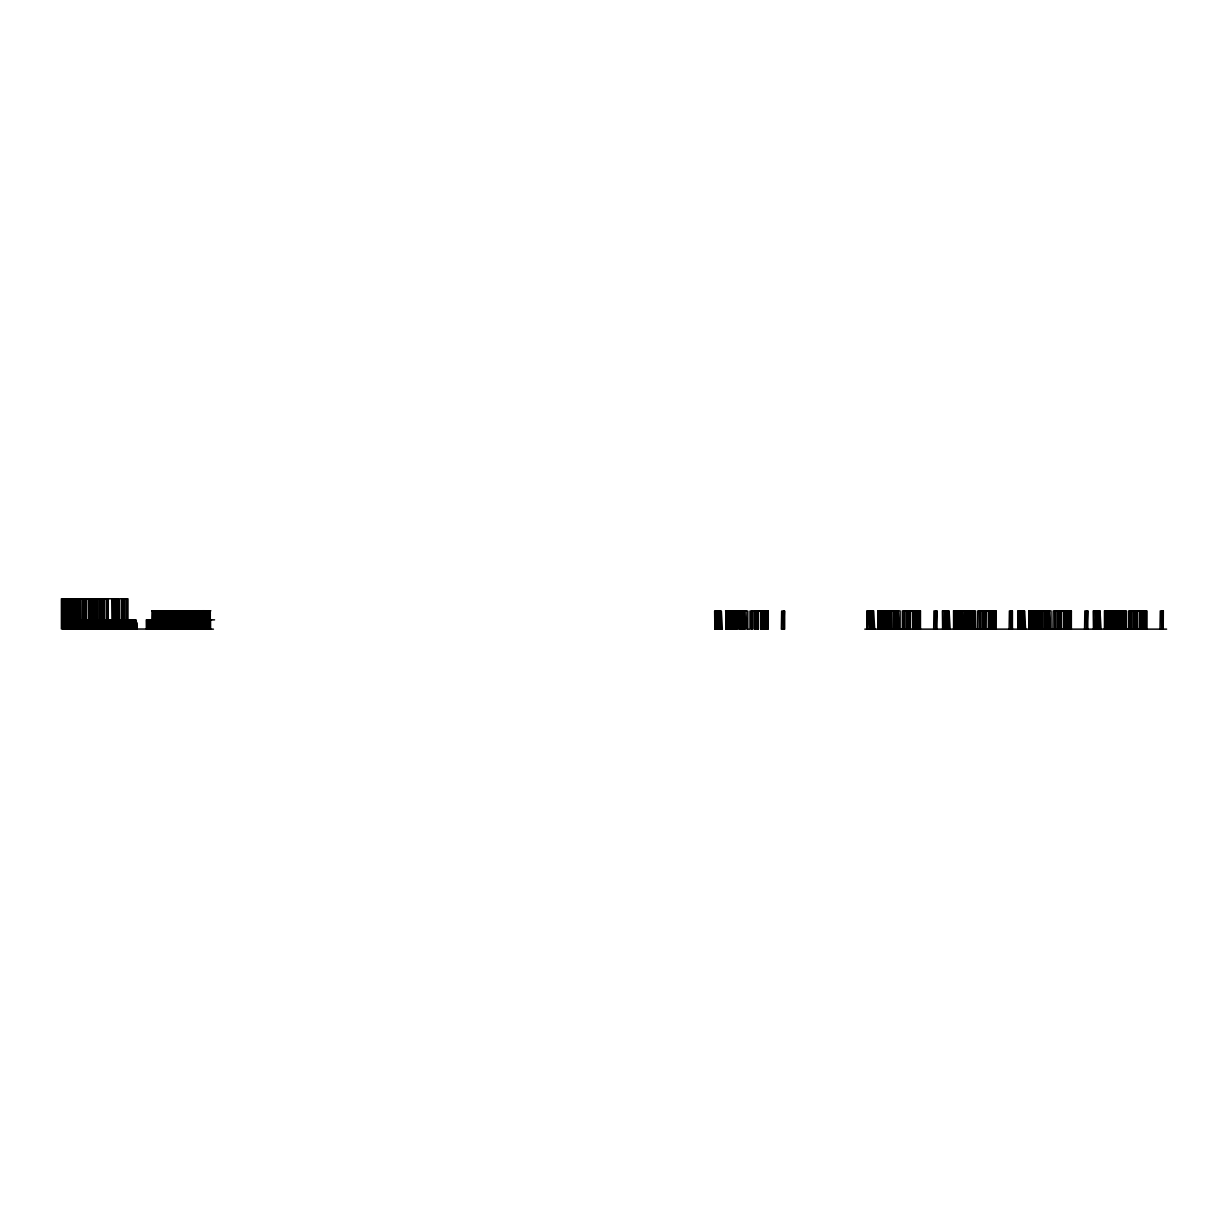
<?xml version="1.0" encoding="UTF-8"?>
<svg xmlns="http://www.w3.org/2000/svg" width="1228" height="1228" viewBox="0 0 1228 1228"><rect width="100%" height="100%" fill="white"/><g stroke="black" fill="none" stroke-linecap="round" stroke-linejoin="round"><path stroke-width="1.5" d="M160.53 628.982L160.116 619.802L166.394 619.848L166.256 628.966L166.056 610.853L163.109 610.884L163.109 628.997L160.761 628.997L160.761 610.884L151.581 610.93L155.004 610.899L155.004 629.028C152.241 630.424 156.723 622.274 155.158 619.925L159.195 619.91L159.548 628.951L159.671 619.91L173.962 619.879L174.038 628.966M86.067 628.997L86.129 619.94M173.163 629.058L173.255 610.838L166.993 610.838L166.993 629.012L165.35 629.043L165.35 610.93L163.232 610.93L163.232 629.043L161.252 629.028L161.451 619.894L194.577 619.802M729.8 611.099L730.583 611.099L730.583 629.196L732.916 629.181L733.53 611.007L729.816 610.991M883.93 629.028L882.993 629.012L885.235 628.997L885.848 610.823L878.803 610.945L879.11 629.058L880.184 610.823L880.092 628.951L879.616 610.838M960.004 610.838L958.377 610.93L958.331 629.028L960.68 628.997L961.294 610.823L958.761 610.838M1035.173 610.915L1033.822 610.93L1033.776 629.028L1036.125 628.997L1036.739 610.823L1034.206 610.838M1104.463 628.951L1104.463 610.838L1105.277 610.838L1109.329 610.915L1109.222 629.028L1111.57 628.997L1112.184 610.823L1109.651 610.838M158.612 628.966L158.949 619.91L162.142 619.94L156.831 619.91L156.938 628.951L157.123 610.899L158.274 610.869L158.98 628.997L158.98 610.899M200.686 628.859L201.407 610.761L203.326 610.746L188.467 610.869L191.844 610.838L190.954 628.951M151.382 628.966L151.858 619.91L167.898 620.033M169.464 628.951L170.001 619.894M96.782 598.773L96.858 628.997L99.284 628.951L98.946 619.879L87.771 619.91L87.234 628.966L87.341 619.864L95.185 619.864M214.547 619.848L199.35 619.956L198.844 628.92L199.826 610.899L201.499 610.915L190.033 610.869L189.803 628.982M171.352 628.951L172.073 619.894L162.725 619.833M92.131 628.966L92.883 619.91L95.784 619.894L114.327 619.879L114.327 628.936M158.78 628.951L159.609 619.894L160.684 619.848M193.379 610.807L193.333 629.012L191.522 629.028L192.351 619.879L205.475 619.879M67.479 628.905L68.983 619.848L89.659 619.894M73.373 628.936L75.184 619.864L108.494 619.91M103.045 619.802L113.037 619.864L110.75 628.951L110.827 619.894L133.913 619.925L133.913 628.982L132.962 619.91L99.76 619.802L99.698 628.997L101.417 619.91L105.194 619.91L105.194 628.966M129.554 628.92L131.949 619.864L130.229 619.894L130.291 629.058M193.732 610.823L195.313 610.746L195.359 628.997L197.033 628.982L197.033 610.869L197.585 628.997L198.414 628.997L198.199 610.746L204.186 610.807M72.529 628.92L74.662 619.833L88.385 619.956M188.237 610.899L193.625 610.869L192.504 610.853M762.266 611.037L760.915 611.053L768.16 611.037L768.16 629.15M915.812 610.899L920.463 610.869L920.463 628.966M990.935 610.869L988.663 610.869L995.908 610.869L995.908 628.966M148.296 628.966L148.296 619.91L156.754 619.848M172.427 620.002L180.884 619.879L178.014 619.818M162.464 619.802L208.607 619.848L203.51 619.848L203.541 628.92L202.712 610.746L210.817 610.761M157.384 619.894L156.294 619.925L175.573 619.879L165.488 619.833L169.31 619.91M179.395 629.058L179.395 620.002L207.517 620.063M205.951 619.848L206.841 619.848L205.782 619.956M784.661 629.196L784.661 611.099L783.525 611.099L784.431 611.099L783.771 629.212L781.376 629.212L781.653 611.099L782.973 611.068L782.973 629.181M936.964 629.028L936.964 610.915L935.828 610.915L936.734 610.93L936.074 629.028L937.087 629.012L933.679 629.028L933.955 610.93L935.275 610.899L935.275 629.012M1012.425 629.028L1012.425 610.915L1011.273 610.915L1012.179 610.93L1011.534 629.028L1009.124 629.028L1009.401 610.93L1010.736 610.899L1010.736 629.012M189.434 610.823L186.641 610.823L186.963 628.966L187.024 619.894L174.744 619.772M206.043 619.864L190.77 619.879M186.533 628.997L188.544 629.028L188.698 610.838L190.77 610.884L186.38 610.869L186.364 628.997L179.979 628.951M113.268 628.982L113.298 619.894L119.316 619.864L121.05 619.879L120.989 628.966M193.64 619.848L168.696 620.048M194.638 620.017L201.407 619.971L200.655 629.12M161.712 628.966L162.296 619.956M195.344 619.879L199.35 619.956M207.593 619.848L206.672 619.986M153.101 610.899L153.101 629.012L155.434 629.012M732.164 629.12L732.21 610.991L730.675 610.991L729.171 611.068L729.539 629.196L728.281 629.181L729.478 629.212L729.539 611.099L726.101 611.114L727.037 611.114L726.792 629.227M878.127 628.951L878.127 610.838L879.862 610.915L879.939 629.012L880.998 628.997L881.305 610.884M955.154 610.915C949.382 610.684 961.555 611.068 956.873 610.915L957.287 629.028L956.029 629.012L957.241 629.028L957.38 610.838L958.27 610.838L970.488 610.915L970.335 629.012L970.227 610.899L975.569 610.884L975.569 628.997L977.488 628.997L977.78 610.884L990.305 610.884L990.305 628.982M1146.798 628.966L1146.798 610.869L1128.67 610.884L1128.67 628.982L1126.46 628.997L1126.46 610.884L1109.16 610.838L1108.285 610.838L1108.193 629.028L1105.783 629.012L1105.783 610.915L1110.619 610.915M175.635 619.772L179.994 619.864L172.12 619.925L172.166 629.043L173.394 619.879L181.207 619.894M189.665 619.802L181.299 619.94L187.454 619.894M195.237 628.936L194.101 628.966M186.641 610.823L180.808 610.899L180.93 629.028L182.957 628.951L182.911 610.853L189.342 610.869M176.08 619.894L169.817 620.048M173.839 619.91L172.073 619.894L177.093 620.002L175.358 619.879M84.425 619.94L84.932 628.997L85.008 598.773M195.651 619.864L202.866 619.848M170.999 629.089L170.907 610.884L172.396 629.012L173.593 628.92M161.682 619.818L160.131 619.894M173.194 619.894L169.802 620.017L169.802 629.074M175.742 628.936L180.132 628.982M953.573 628.951L953.573 610.838L956.75 610.884M1029.018 628.951L1029.018 610.838L1045.934 610.915L1045.78 629.012L1045.673 610.899L1051.014 610.884L1051.014 628.997L1052.949 628.997L1053.225 610.884L1063.77 610.899M126.745 619.986L136.247 620.002L136.646 629.058M184.323 619.956L186.963 619.956L178.95 619.787L178.751 628.997M180.976 610.823L176.402 610.838L176.034 628.951L178.382 629.028L178.382 610.838L180.362 610.93L180.362 629.043L184.538 628.982L184.507 619.956L193.963 619.848M178.413 619.833L183.724 619.925M184.507 619.956L187.608 619.956M184.231 610.823L183.862 628.982M178.459 619.879L176.31 619.864M208.315 619.925L203.787 619.864M179.795 610.823L179.764 628.997L179.718 610.899L178.106 610.884L177.983 629.028L178.996 628.936L178.843 619.91M186.994 610.884L188.022 610.884L186.38 610.869L187.961 610.838L188.698 628.951M194.884 628.92L194.73 610.823L198.276 610.807M204.063 610.899L202.052 610.915M87.602 619.971L73.711 619.91L71.623 628.951L71.424 598.773M159.563 619.848L160.868 619.91L160.868 628.982L160.638 619.894L157.476 619.925L160.991 619.925M173.24 619.833L174.222 619.802M173.547 628.936L173.547 610.823L175.143 610.823L174.929 629.058L171.536 629.012L183.509 628.966L180.992 628.997L182.373 628.951L182.281 610.93L181.161 610.884M83.811 628.982L83.811 619.925L91.24 619.787L98.179 619.925L98.179 628.982M1023.016 629.028L1018.242 629.012L1018.242 610.915L1024.566 610.93L1025.564 629.028M1098.477 629.028L1093.688 629.012L1093.688 610.915L1097.801 610.915L1097.801 629.028L1100.549 629.028L1099.121 629.012L1098.983 610.915L1097.233 610.915L1097.233 629.012L1096.404 629.043L1096.926 610.93L1100.027 610.93L1101.009 629.028M164.721 619.894L157.215 619.879L157.89 628.936L157.952 619.91L160.638 619.894M180.378 619.925L181.99 619.91M183.233 619.91L194.853 619.802M920.432 610.869L913.586 610.869L913.448 628.982M953.803 610.823L953.956 628.936M1029.248 610.823L1033.224 610.838L1031.658 610.915L1031.858 629.028L1032.687 629.028L1032.825 610.838M1071.353 628.966L1071.353 610.869L1064.108 610.869L1068.498 610.884L1068.498 628.997M1104.693 610.823L1109.621 610.899M1146.43 628.982L1146.476 610.853L1139.553 610.869L1143.943 610.884L1143.943 628.997M157.199 629.028L156.186 629.028L159.44 628.997L159.901 610.899L161.252 610.915L161.252 629.028M193.256 628.982L193.088 610.792L194.331 610.776L195.022 628.859L193.088 628.889L192.888 619.864L186.702 619.864M205.398 628.982L204.109 628.997L204.293 610.761M730.706 629.196L731.734 629.196L731.658 611.068M879.939 610.915L882.395 610.899L881.428 610.915L881.382 629.043L881.934 610.838L884.267 610.915M958.469 629.028L959.482 629.028M1033.915 629.028L1034.943 629.028M1032.057 628.997L1033.162 629.012L1031.474 629.012L1032.748 629.028L1031.566 629.028L1031.474 610.899M1107.426 610.853L1107.426 628.951L1108.623 629.012L1106.06 629.028L1105.952 610.838L1105.139 610.945L1107.027 610.915L1107.671 629.028L1107.825 610.899L1109.222 610.93M167.99 610.915L168.359 628.997L165.105 628.997L164.721 610.853L164.752 629.012M190.094 628.997L190.033 610.869L194.131 610.853L193.625 628.966M202.543 619.894L198.261 619.879L203.94 619.986M192.888 619.864L197.693 619.971M194.438 619.879L199.489 620.017L199.473 628.982M741.497 611.053L742.955 611.083L743.385 629.181L743.569 611.053L747.806 611.053L747.806 629.166L750.016 629.166L750.016 611.053L760.562 611.068L760.562 629.181M768.129 611.037L762.864 611.037L763.171 629.15M894.828 610.915L895.703 628.997L895.703 610.899L893.524 610.884L893.524 628.997L891.942 628.997L891.758 610.884L889.947 610.884L889.947 628.997L887.598 628.997L887.598 610.884L882.134 610.823L884.344 610.823M920.002 610.853L920.094 628.982M970.274 610.915L969.26 610.884L970.642 610.884L971.148 628.997L971.148 610.899L968.969 610.884L968.969 628.997L967.388 628.997L967.388 610.884L966.282 610.884L965.392 610.884L965.392 628.997L963.044 628.997L962.568 610.884L961.724 610.899L961.724 628.997L960.68 628.997M995.877 610.869L990.628 610.853L990.935 628.982M1045.719 610.915L1045.964 610.915M1070.985 628.982L1071.292 610.869M1120.182 629.012L1120.473 610.884L1121.379 610.915L1121.379 629.012M190.048 610.869L191.307 610.884L191.522 629.028M764.323 629.15L764.323 611.053L765.842 611.053M171.843 620.033L174.606 619.818M918.176 628.982L918.191 610.869L915.182 610.853L915.474 628.982M1142.976 628.982L1143.084 610.869L1145.739 610.884L1145.739 628.997M175.957 628.966L180.716 628.936L178.06 628.951M123.23 619.894L116.138 619.864L116.2 628.92L118.364 628.951L118.395 622.918M187.562 619.802L185.904 619.787M183.141 610.93L182.281 610.93L183.755 610.899L183.663 629.043L185.459 628.982L185.535 619.894L186.41 619.971M95.661 619.91L101.279 619.956L101.279 629.012M193.103 619.802L190.309 619.802M164.107 610.869L164.721 628.966M182.957 628.951L181.299 628.982L181.253 610.838L182.926 610.838L180.808 610.838M727.022 611.007L730.015 611.007M907.369 628.997L907.707 610.884L902.334 610.884L902.334 628.982L900.124 628.997L900.124 610.884L897.745 610.884L897.745 628.997L895.872 628.982L895.872 610.884L898.236 610.899L899.234 629.012M957.84 610.899L954.248 610.945L955.63 610.823M187.93 619.833L189.373 619.925M1034.176 610.899L1029.693 610.945L1031.075 610.823L1030.614 629.028L1030.507 610.838M207.363 619.864L208.284 619.848M1105.691 610.945L1104.755 610.93L1106.52 610.823L1106.428 628.951L1106.274 610.899M208.161 620.063L211.492 620.048L207.747 619.94L207.793 629.012M715.755 629.181L714.865 629.181L714.635 611.083L716.768 611.083L716.768 629.196L718.288 629.196L718.273 611.099L720.345 611.083L720.345 629.196M868.058 629.012L867.168 629.012L866.937 610.899L869.086 610.915M943.503 629.012L942.613 629.012L942.383 610.899L944.532 610.915L944.532 629.028L946.036 629.028L946.02 610.93L948.093 610.915L948.093 629.028M1018.948 629.012L1018.058 629.012L1017.828 610.899L1019.977 610.915M1094.394 629.012L1093.503 629.012L1093.273 610.899L1095.422 610.915M152.425 610.93L152.272 629.058L152.61 610.915L156.156 610.915L156.048 629.028M179.718 610.899L174.852 610.807L174.806 629.028L171.567 628.997L172.442 629.012L171.521 619.894L170.631 619.91C170.876 618.62 170.093 626.986 171.045 628.951L169.034 628.982L169.587 610.884L160.3 610.915L159.256 610.93L159.256 629.043M195.252 610.761L192.689 610.776M716.906 611.083L715.049 611.083L715.049 629.196L717.014 629.166L717.014 611.068L721.373 611.099L722.356 629.212M744.122 611.083L741.865 611.083L741.819 629.166L743.14 629.166L743.14 611.053L744.107 611.053L744.122 629.181M896.425 629.012L896.425 610.899L893.815 610.884L886.294 610.93L886.278 628.997L885.235 628.997M954.709 629.043L954.893 610.915L957.38 610.838M944.654 610.899L942.797 610.915L942.797 629.012L944.777 628.997L944.777 610.899L949.121 610.93L950.104 629.028M1044.721 629.012L1045.028 610.884L1045.028 628.997L1046.348 628.997L1046.348 610.884L1047.315 610.884L1047.315 629.012M188.114 619.879L185.274 619.894M903.808 628.997L903.885 610.899M979.253 628.997L979.253 610.899M153.101 629.012L154.958 629.028L154.636 610.899L157.43 610.915M189.48 610.93L189.665 629.028L190.57 628.982L191.046 610.915L191.015 628.982M190.401 610.899L191.322 610.884M195.359 610.899L191.982 610.853L191.921 629.058L192.259 610.823M742.74 629.196L742.74 611.083L731.428 611.007M914.86 610.869L913.218 610.869L915.489 610.869L914.86 628.982M1065.965 629.012L1065.965 610.899L1071.031 610.853M1141.411 629.012L1141.211 610.869L1139.784 610.869L1139.784 628.982M1141.825 628.982L1141.518 610.853L1145.739 610.884M84.778 619.802L85.929 619.802L86.037 628.905M85.254 619.925L84.21 619.91M115.754 619.91L103.352 619.894M101.648 619.91L104.088 619.894M107.696 619.894L108.755 619.894L108.739 628.951L110.198 628.951L107.189 628.951L107.25 619.91L133.913 619.925M179.963 619.94L177.492 619.787L179.564 619.91M187.316 619.894L188.513 619.879M193.287 620.002L192.642 619.864M188.037 628.966L189.005 628.951L188.851 610.884M174.944 628.936L173.869 628.936L173.793 610.899L176.939 610.899L177.093 629.058L176.617 610.807M186.702 629.028L186.702 610.93L185.735 610.93L185.182 629.028L183.141 629.028L183.218 610.884L188.698 610.838L187.915 610.869L188.483 628.997M1087.778 628.997L1087.87 610.915L1086.719 610.915L1087.624 610.93L1086.98 629.028L1084.57 629.028L1084.846 610.93L1086.181 610.899L1086.181 629.012M1163.223 628.997L1163.315 610.915L1162.179 610.915L1163.085 610.93L1162.425 629.028L1160.015 629.028L1160.291 610.93L1161.627 610.899L1161.627 629.012M169.587 610.884L168.604 610.884L168.696 629.104M765.29 629.166L765.29 611.068L761.283 611.037M878.511 628.936L877.851 610.823L884.559 610.838M896.425 610.884L895.442 610.884L895.442 628.997L894.137 628.997L894.137 610.884L895.058 610.915L894.828 629.012M971.87 629.012L971.87 610.899L970.887 610.884L970.887 628.997L969.583 628.997L969.583 610.884L970.504 610.915M1029.402 628.936L1028.742 610.823L1033.822 610.93L1033.009 610.915M1057.983 610.899L1070.294 610.884L1070.294 628.997M1064.338 628.982L1064.338 610.869L1066.395 610.869L1066.38 628.982M1104.816 610.823L1104.724 628.951M1108.47 610.823L1110.895 610.838M1122.76 629.012L1122.76 610.899L1121.793 610.884L1121.793 628.997L1120.473 628.997L1120.473 610.884L1121.41 610.915M98.194 619.894L97.15 619.91L97.15 628.951L97.043 619.787M89.874 619.94L88.861 619.94L88.861 628.997M130.045 628.966L130.045 619.91L131.933 619.894L131.964 628.92L130.813 619.864L116.491 619.94M199.995 619.91L198.261 619.879L202.82 619.848L203.034 628.951M123.399 628.997L123.353 619.879L117.596 619.94L122.416 619.864M150.215 628.966L150.215 619.925L152.149 619.91M163.815 628.966L164.337 619.894L164.199 628.951M174.852 610.807L173.071 610.807L172.734 628.92L172.104 620.002M166.931 610.838L166.056 628.951L166.686 610.884L167.975 610.915L167.975 629.028M180.255 610.899L183.218 610.884M730.967 611.068L725.533 611.007L727.39 611.083M754.775 611.068L756.54 611.068M760.685 611.053L757.737 611.053L757.737 629.166M730.629 611.099L727.129 611.083L727.129 629.196L727.882 611.007M907.093 610.899L912.865 610.899L912.987 628.982L912.865 610.899L911.514 610.884L907.645 610.899L907.645 628.997M982.538 610.899L988.325 610.899L988.325 628.997M956.121 629.028L956.029 610.899L958.715 610.899M993.053 628.997L993.053 610.884L991.257 610.899L991.134 628.982M1133.429 610.899L1139.216 610.899M68.031 628.843L67.74 619.802L74.862 619.772M90.458 619.91L91.379 619.894M163.815 619.91L168.405 620.048M186.61 619.802L181.345 619.848M192.136 619.864L189.235 619.864L190.018 619.864M79.467 629.043L79.329 619.864L82.153 619.848L82.23 629.028L82.322 619.894M126.116 629.058L126.116 619.91L105.884 619.894L105.884 628.951L104.963 628.951L104.887 619.879M127.574 619.91L128.633 619.91L125.855 619.986M196.296 620.033L197.478 620.033M167.008 619.879L163.094 619.925M176.847 619.986L177.692 628.997M183.233 628.966L184.722 628.966L184.446 619.818M189.557 628.982L190.355 628.982L190.493 610.823M175.205 628.997L175.497 610.884L178.735 610.838L178.551 629.058M181.99 628.966L182.619 610.823M184.246 628.997L186.103 628.997L186.149 610.884M207.271 628.997L205.429 628.997M729.156 629.181L727.621 629.181L727.621 611.083M880.722 610.884L881.428 629.012L880.537 629.012L881.796 629.028L879.939 629.012M956.904 629.012L955.384 629.012L955.384 610.915M1032.717 610.899L1032.287 629.043L1030.829 629.012L1030.829 610.915M173.286 610.884L170.523 610.899L170.354 628.966M191.998 610.884L192.566 628.997M916.917 610.884L919.557 610.853L919.404 628.997M872.126 629.028L867.352 629.012L867.352 610.915L871.987 610.915L871.957 629.028M917.255 628.997L917.592 610.884L913.417 610.899M873.154 629.028L872.908 610.915L872.908 629.012L874.198 629.028L871.466 629.028L871.987 610.915M1022.878 610.915L1022.847 629.028M1065.643 610.884L1065.75 628.982M1098.323 610.915L1098.293 629.028M86.482 619.894L92.545 619.864M99.698 619.956L100.466 628.997M105.347 628.936L102.968 628.936L103.121 619.864L99.621 619.894L99.284 628.951M130.076 619.956L130.521 629.058M118.195 619.956L121.664 619.971L121.664 629.028M182.788 619.833L178.797 619.772M197.723 619.879L198.598 619.879L198.552 629.012M200.839 619.848L202.083 619.848L201.438 629.012L200.195 628.997L200.195 610.807M93.451 628.936L90.703 628.936M84.21 628.966L83.105 628.966L83.028 598.773M83.934 598.773L84.026 628.966L84.763 619.91M185.06 628.936L187.101 628.936M167.453 629.074L167.3 610.884L168.221 610.915L168.19 629.028L170.508 628.951L170.784 619.894M180.393 628.966L180.869 610.884L178.382 610.838M719.639 629.196L719.163 611.083L719.163 629.196L721.696 629.181M732.916 629.181L733.976 629.181L733.976 611.068L735.296 611.068L735.296 629.166L737.644 629.166L737.644 611.053L738.535 611.053L739.624 611.053L739.624 629.166L741.205 629.166L741.205 611.053L743.385 611.068M1036.125 628.997L1037.184 628.997L1037.184 610.899L1038.489 610.884L1038.489 628.997L1040.837 628.997L1040.837 610.884L1041.743 610.884L1042.833 610.884L1042.833 628.997L1044.414 628.997L1044.414 610.884L1047.315 610.884M1111.57 628.997L1112.629 628.997L1112.629 610.899L1113.949 610.884L1113.949 628.997L1116.283 628.997L1116.283 610.884L1117.188 610.884L1118.278 610.884L1118.278 628.997L1119.859 628.997L1119.859 610.884L1122.039 610.899M947.402 629.028L946.926 610.915L946.911 629.028L949.459 629.012M1024.091 629.028L1025.104 629.028L1023.676 629.012L1024.336 610.915L1024.336 629.028L1022.356 629.028L1022.356 610.915M106.836 598.773L63.073 598.773L63.073 628.951M127.973 598.773L127.973 628.982M193.287 610.853L192.32 610.838L191.798 628.966L192.95 629.074M184.246 610.899L182.558 610.899L182.558 629.012M957.579 610.823L959.728 610.915M1035.235 610.823L1033.024 610.823L1034.851 610.899L1034.759 629.043M762.987 611.053L762.757 629.181M995.616 610.869L995.54 628.982M767.868 611.037L767.792 629.15M988.893 628.982L988.893 610.869L991.733 610.869L992.761 610.884L992.7 628.997M182.972 619.879L185.044 619.864M173.639 619.91L174.79 619.91M92.668 619.894L95.047 619.91M102.615 619.894L97.58 619.864L97.411 628.966M111.226 619.91L108.033 619.956M120.881 619.925L121.956 619.925L113.252 619.925M124.596 619.894L124.565 629.028L124.488 619.894L129.078 619.91L129.124 628.966L129.078 619.91M213.426 629.135L61.4 628.951L61.4 598.773L62.643 598.773L62.643 628.951M864.819 629.135L1166.6 629.135M762.757 611.068L761.114 611.068L761.145 629.15M205.429 610.869L206.197 628.982L206.304 610.807L210.28 610.823L210.28 628.92M177.538 619.879L177.292 628.997M198.736 619.802L204.401 619.986M112.116 619.956L94.295 619.864L94.126 628.982M125.102 628.951L125.041 619.879L126.714 619.894L126.714 628.951M163.309 619.91L173.839 619.818M125.041 619.879L127.267 620.002M193.057 619.879L195.129 619.864M196.618 619.802L199.811 619.879M84.149 619.848L87.341 619.864M114.219 619.864L114.02 628.951L112.439 628.951L113.866 628.951L113.743 598.773M96.291 628.936L94.602 628.936L94.602 598.773M167.3 628.997L168.604 628.997M1143.207 610.869L1144.481 610.884L1144.527 628.982M1070.294 610.884L1067.47 610.869L1069.066 610.869L1069.066 628.982M957.564 610.915L958.331 610.93M993.298 628.982L993.237 610.853L994.849 610.884L994.849 628.997M1021.788 610.915L1021.788 629.012L1019.977 629.028L1020.1 610.899L1020.591 629.028L1021.481 629.028L1021.481 610.93M1095.606 610.915L1096.036 629.028L1096.926 629.028L1095.422 629.028L1095.545 610.899L1095.668 628.997M882.118 610.915L882.886 610.93M944.7 610.915L945.146 629.028L947.571 629.028M880.676 629.028L880.583 610.899L881.458 610.899M758.49 611.068L759.288 611.068M764.276 611.053L764.553 629.15L765.09 611.053L764.937 629.166M764.906 611.037L767.086 611.053L767.086 629.166M716.952 611.083L717.398 629.196L719.823 629.196M728.664 611.068L729.509 611.083M156.048 610.93L154.621 610.899M174.883 610.899L176.08 610.899L176.08 629.012M198.414 610.884L200.195 610.899M200.778 610.899L199.995 610.899L200.778 610.899L200.778 629.012M157.629 619.879L158.074 619.925M167.545 619.971L168.328 619.879L167.346 619.864M183.525 619.848L183.97 628.966L184.016 619.802M158.074 628.982C155.403 616.702 162.863 616.379 159.932 628.905M94.663 619.787L91.532 619.787L91.532 628.843M114.02 619.894L117.151 619.91L117.151 628.966M1109.329 629.012L1110.265 629.028L1110.189 610.823L1108.838 610.823L1108.838 628.92M1122.223 628.982L1124.08 628.997L1124.572 610.884L1125.569 629.012M1046.087 610.884L1046.087 628.997L1048.635 628.997L1049.126 610.884L1050.124 629.012M949.643 629.028L948.216 629.012L948.354 610.915L948.599 629.028M869.209 629.012L869.332 610.899M944.654 629.012L946.281 629.012L946.343 610.915M716.906 629.181L718.518 629.181L718.595 611.083M721.895 629.196L720.468 629.181L720.59 611.083L720.851 629.196M743.569 629.166L745.427 629.166L745.918 611.053L746.931 629.181M172.58 628.936L171.951 610.823L169.617 610.807L169.525 629.012L174.376 629.028L174.33 619.864M118.364 628.951L117.581 628.951L117.719 598.773M166.01 628.951L166.977 628.951M208.192 629.012L206.78 628.997L206.197 610.884M1067.531 628.982L1067.639 610.869L1069.035 610.884M1120.151 610.884L1121.532 610.884L1122.039 628.997L1122.76 610.884M1106.919 610.899L1108.086 610.93L1107.103 610.915L1107.303 629.028M971.87 610.884L971.317 628.982L973.19 628.997L973.681 610.884L974.679 629.012M1021.435 610.915L1023.538 610.915L1023.538 629.028M732.241 611.007L730.506 611.007L730.43 629.104M764.998 611.068L763.386 611.053L763.386 629.166M166.747 610.853L168.865 610.899L168.359 628.997M109.998 629.012L110.059 619.879L112.439 619.894L112.316 628.951M189.051 619.879L188.114 619.833L192.32 619.864M206.442 619.818C202.175 617.93 206.979 626.418 205.107 628.997M100.067 619.94L89.168 619.925L89.168 628.966L89.306 598.773M205.828 619.986L204.876 619.94M121.649 619.94L118.855 619.894L118.794 629.043M151.213 628.966L151.213 619.91L146.27 619.894L146.362 628.951M1106.873 629.012L1107.794 629.012M1031.428 629.012L1032.349 629.012M1099.49 629.028L1099.781 610.915L1099.121 629.012M955.645 610.823L955.169 629.028L955.062 610.838M880.537 629.012L881.458 629.012M727.744 629.196L727.79 611.022M153.7 629.012L154.621 629.012L154.467 610.884L153.838 629.028M1143.084 610.869L1144.542 610.869M992.086 628.982L992.193 610.869L994.849 610.884M918.176 610.869L916.871 610.869L916.641 628.982M878.511 610.823L880.967 610.915M919.404 610.884L916.748 610.869L916.932 628.997M764.43 611.037L767.086 611.053M121.756 619.925L120.221 619.91L120.19 628.997L119.991 619.894L111.825 619.894L111.917 628.951M1143.959 610.884L1143.268 628.997M993.59 610.884L992.024 610.869L993.621 610.869L993.621 628.982M959.789 610.823L957.947 610.823L957.947 628.92M188.176 619.818L189.189 619.833L188.114 619.833M160.868 619.91L161.973 619.956M1110.189 610.823L1110.818 628.936M150.323 619.925L151.244 619.925M81.34 628.951L83.596 628.966M1029.31 610.93L1030.139 610.945M954.693 610.945L953.864 610.93L953.818 628.951M879.248 610.945L878.419 610.93L878.373 628.951M1030.829 629.012L1031.888 628.997L1031.98 610.853M955.384 629.012L957.717 629.012M727.621 629.181L729.969 629.181M880.829 628.982L882.272 629.012M152.502 610.915L152.61 629.012M178.935 628.982L177.83 628.966L177.753 610.823M871.527 610.915L873.676 610.93L874.658 629.028M1143.744 610.869L1143.59 628.997M1068.299 610.869L1068.145 628.997M1067.639 610.869L1067.823 628.997M992.193 610.869L992.377 628.997M177.047 610.899L176.832 629.043M189.373 619.818L189.005 628.859M199.473 620.033L199.228 628.936M159.456 619.94L159.609 628.966M158.765 619.925L159.394 628.936M1035.373 610.823L1035.373 628.936M959.928 610.823L959.928 628.936M884.482 610.823L884.482 628.936M76.397 619.864L76.643 628.951M165.688 619.802L165.688 628.874M132.332 629.012L131.074 619.956L130.951 628.936M148.22 619.91L149.171 628.966M156.938 619.894L157.568 628.936M1145.156 610.853L1145.171 628.997M1144.128 610.853L1144.189 628.982M1142.04 610.884L1142.04 628.982M1140.812 610.869L1140.812 628.982M1139.323 610.884L1139.216 628.997M1136.391 610.884L1136.391 628.997M1136.038 610.899L1136.038 628.997M1135.025 610.884L1135.025 628.997M1133.981 628.997L1133.705 610.884L1133.705 628.997M1132.937 610.884L1132.937 628.997M1131.28 610.884L1131.28 628.997M1121.118 610.899L1121.149 629.028M1117.603 610.93L1117.603 629.028M1115.07 610.93L1115.07 629.028M1112.43 610.93L1112.43 629.043M1110.312 610.899L1110.388 629.028M1109.084 610.838L1109.084 628.936M1105.614 610.93L1105.446 629.058M1069.711 610.853L1069.726 628.997M1068.682 610.853L1068.744 628.982M1066.579 610.884L1066.579 628.982M1065.367 610.869L1065.367 628.982M1063.878 610.884L1063.77 628.997M1061.483 610.899L1061.483 628.997M1061.36 610.899L1061.36 628.997M1060.946 610.884L1060.946 628.997M1060.593 610.899L1060.593 628.997M1059.58 610.884L1059.58 628.997M1058.536 628.997L1058.26 610.884L1058.26 628.997M1057.492 610.884L1057.492 628.997M1055.834 610.884L1055.834 628.997M1046.778 610.884L1046.594 628.997M1042.158 610.93L1042.158 629.028M1039.625 610.93L1039.625 629.028M1036.985 610.93L1036.985 629.043M1034.728 610.823L1034.621 628.951M1033.638 610.838L1033.638 628.936M1033.393 610.823L1033.393 628.92M1030.338 610.915L1030.154 629.043M1030 610.945L1030 629.058M1029.356 610.823L1029.279 628.951M1020.222 610.899L1020.222 628.997M994.266 610.853L994.281 628.997M990.52 610.899L990.52 629.012M989.906 610.869L989.906 628.982M986.038 610.899L985.9 628.997M985.501 610.884L985.501 628.997M985.132 610.899L985.132 628.997M984.135 610.884L984.135 628.997M983.091 628.997L982.814 610.884L982.814 628.997M982.047 610.884L982.047 628.997M980.389 610.884L980.389 628.997M969.276 610.915L969.276 629.012M966.712 610.93L966.712 629.028M964.18 610.93L964.18 629.028M961.539 610.93L961.539 629.043M959.283 610.823L959.314 629.043M959.175 610.838L959.175 628.951M958.178 610.838L958.178 628.936M956.535 610.853L956.535 628.951L956.274 610.884M954.555 610.945L954.555 629.058M918.82 610.853L918.836 628.997M917.853 610.884L917.853 628.982M917.792 610.853L917.592 628.997M915.689 610.884L915.689 628.982M915.075 610.899L915.075 629.012M914.461 610.869L914.461 628.982M910.593 610.899L910.455 628.997M910.055 610.884L910.055 628.997M909.687 610.899L909.687 628.997M908.689 610.884L908.689 628.997M906.602 610.884L906.602 628.997M904.944 610.884L904.944 628.997M894.813 629.028L894.767 610.899L893.83 610.915L893.83 629.012M891.267 610.93L891.267 629.028M888.734 610.93L888.734 629.028M886.094 610.93L886.094 629.043M883.838 610.823L883.853 629.043L883.73 610.838M882.993 610.915L882.886 629.028L882.732 610.838M882.502 610.823L882.502 628.92M872.647 629.028L872.647 610.915L870.545 610.915L870.069 629.043L870.898 629.012L870.898 610.915M766.518 611.022L766.518 629.166M765.474 611.022L765.551 629.166M762.158 611.053L762.158 629.15M758.275 611.068L758.275 629.166M758.152 611.068L758.152 629.166M757.384 611.068L757.384 629.166M756.371 611.068L756.371 629.166M755.327 629.166L755.066 611.068L755.066 629.166M754.284 611.053L754.284 629.166M752.626 611.068L752.626 629.166M742.464 611.083L742.495 629.196M741.528 611.083L741.528 629.196M738.964 611.099L738.964 629.196M736.416 611.099L736.416 629.212M733.791 611.099L733.791 629.212M731.535 610.991L731.55 629.212M730.184 610.991L730.184 629.089M729.632 611.007L729.632 629.12M728.772 611.022L728.649 629.196M728.511 611.053L728.373 629.196M726.07 629.12L726.162 610.991L725.825 629.12M210.525 620.048L210.525 629.104M210.188 620.048L210.188 629.104M209.42 619.818L209.236 629.012M209.052 610.823L209.052 628.92M208.238 610.761L208.161 629.104M207.455 610.823L207.455 628.92M206.396 610.761L206.396 628.874M205.583 629.104L205.583 610.807L204.493 610.807L204.385 628.936M204.615 619.848L204.708 628.92M203.817 610.761L203.94 629.043M203.05 610.807L203.065 629.135M202.543 610.761L202.528 628.997M202.497 610.746L202.497 628.859M202.267 610.792L202.052 629.012M201.346 610.807L201.407 629.028M200.993 610.746L201.223 628.951M200.394 619.879L200.394 628.936M199.934 610.73L199.934 628.843M199.166 610.884L198.967 628.997M198.782 610.807L198.905 629.074M197.815 610.792L197.846 629.028M197.34 610.746L197.324 629.028M196.649 610.807L196.649 628.92M196.48 610.746L196.48 628.859M196.296 610.884L196.296 629.074M195.912 610.807L196.081 628.997M195.728 610.746L195.728 628.843M195.452 619.864L195.421 629.043M194.623 628.982L194.607 610.761L194.438 629.043M193.917 610.823L193.87 628.936M191.737 619.818L191.706 628.997M190.954 610.853L190.77 628.997M189.235 619.864L189.358 628.951M188.406 610.823L188.237 629.012M187.623 610.869L187.623 628.982M187.331 619.818L187.331 628.874M185.796 619.879L185.796 628.936M181.851 610.884L181.851 628.997M181.775 629.043L181.775 619.986L180.178 619.864L180.148 629.074M181.314 610.823L181.437 628.982M175.85 619.756L175.85 628.797M172.35 629.043L172.519 610.915L171.076 610.915L171.076 629.012M171.72 619.879L171.72 628.936M170.216 620.002L170.216 629.043M167.668 619.971L167.668 629.028M165.488 619.833L165.642 628.966M164.429 610.93L164.429 629.028M163.447 619.848L163.447 628.889M162.802 619.91L162.633 629.028M161.896 610.93L161.896 629.028M161.421 619.894L161.421 628.951M157.245 610.869L157.245 628.982L158.274 628.997L155.71 628.982L156.125 619.894L156.524 628.982M154.82 619.848L154.82 628.905M151.013 619.925L151.013 628.982M149.187 619.925L149.187 628.966M147.114 619.91L147.114 628.966M137.014 628.951L137.014 622.918L68.783 622.918L68.783 628.951M135.387 620.002L135.387 629.058M134.036 622.918L134.036 628.951M133.576 619.925L133.637 628.982M133.392 620.002L133.392 629.058M133.038 619.925L133.038 628.982L132.9 622.918M132.486 619.925L132.486 628.966M131.534 622.918L131.534 628.951M131.35 619.925L131.319 628.982M130.705 622.918L130.859 628.951M129.646 628.951L129.815 619.848L129.37 628.982M128.817 619.848L128.633 628.951M128.357 619.91L128.387 629.028M128.126 622.918L128.203 628.951M127.482 619.894L127.405 628.951M127.267 629.058L127.113 598.773L119.669 598.773L119.776 629.012M126.914 598.773L126.96 628.951M126.346 619.94L126.346 628.997M125.855 598.773L125.855 629.028M125.548 619.864L125.594 628.951M125.379 620.002L125.379 629.058M124.826 619.879L124.826 628.936M124.059 598.773L124.059 628.951M123.828 598.773L123.982 628.966M123.644 619.864L123.521 628.951M122.984 598.773L123.199 628.997M122.923 622.918L122.723 628.951M122.554 619.986L122.554 629.043M121.956 598.773L121.956 628.982M121.925 598.773L121.756 628.966L120.098 619.986L119.07 619.94L119.024 629.028M121.28 619.91L121.28 628.966M120.881 622.918L120.712 628.951M120.421 619.91L120.574 629.043M118.502 628.951L118.41 598.773L115.754 598.773L115.754 628.966L116.491 598.773M118.256 598.773L118.118 629.043M118.011 619.879L117.903 628.982M117.458 598.773L117.474 628.982M116.967 619.956L116.967 629.012M116.737 598.773L116.645 628.966L114.772 628.951L115.539 628.951L115.309 598.773L107.803 598.773L107.803 628.951M115.278 619.925L115.125 629.028M114.864 628.966L114.818 598.773L114.618 629.012M113.897 598.773L113.897 628.951M113.037 619.864L113.083 629.028L112.761 598.773M112.5 598.773L112.73 628.951M111.978 598.773L112.116 629.012M111.625 619.879L111.641 628.951M111.318 619.848L111.349 629.028M111.042 622.918L111.042 628.951M110.489 622.918L110.489 628.951M110.198 619.894L110.259 628.982M109.307 619.833L109.384 628.951M109.062 622.918L109.062 628.951M108.617 619.833L108.402 629.028M108.125 598.773L108.033 629.012M107.45 628.966L107.511 619.879L106.299 619.91L106.375 628.951L106.237 619.818M106.867 622.918L106.867 628.951M106.636 598.773L106.636 628.951M105.777 619.894L105.577 629.012L105.347 619.879M104.687 598.773L104.687 628.951M104.288 619.956L104.288 629.012M104.242 619.956L104.242 628.997M103.996 598.773L103.797 628.951M103.582 598.773L103.566 628.951M103.321 619.925L103.321 628.966M102.968 619.879L102.937 628.951M102.63 598.773L102.538 628.966L101.049 628.951L101.172 598.773M102.292 598.773L102.262 628.951M102.078 622.918L102.047 628.951M101.893 619.802L101.832 628.951M101.648 622.918L101.586 628.951M100.742 598.773L100.742 628.951M100.22 598.773L100.42 628.966M100.128 619.864L100.067 628.997M99.299 598.773L99.299 628.951M98.823 619.864L98.823 628.92M98.547 619.879L98.532 628.951M98.086 622.918L98.086 628.951M97.749 598.773L97.749 628.951M96.291 619.879L96.137 628.997L95.907 598.773M95.677 598.773L95.677 628.951M95.477 622.918L95.477 628.951M95.216 619.787L95.155 628.997M94.878 598.773L95.047 628.951M94.326 628.966L94.556 619.864L93.451 619.894L93.543 628.997M93.896 619.91L93.973 628.966M93.113 598.773L93.113 628.951M92.867 619.864L92.852 628.966M92.622 598.773L92.76 628.997M92.207 598.773L92.207 628.951M91.471 622.918L91.486 628.951M91.118 598.773L91.179 628.982M90.78 619.864L90.964 628.966M90.442 598.773L90.458 628.951M90.012 598.773L90.166 628.966M89.751 598.773L89.874 628.997M89.567 598.773L89.552 628.966M88.508 598.773L88.6 628.951M88.385 619.802L88.385 628.859M88.063 619.848L87.94 628.982M87.863 619.864L87.756 628.982L87.449 619.94M86.896 619.848L87.096 628.997M86.789 619.925L86.789 628.982M86.513 598.773L86.436 628.997M85.853 619.925L85.853 628.982M85.53 598.773L85.53 628.951M85.131 598.773L85.254 628.982M84.394 598.773L84.44 629.012M84.103 598.773L84.087 628.997M83.412 619.802L83.381 628.951M83.212 622.918L83.212 628.951M81.969 598.773L81.785 628.951M81.524 619.879L81.524 628.936M81.033 619.818L81.033 628.92M80.772 619.818L80.787 628.951M80.634 619.848L80.664 628.951M80.373 622.918L80.48 628.951M80.066 598.773L80.219 629.043M79.835 598.773L79.912 628.951M79.666 598.773L79.636 628.951M78.991 598.773L79.068 628.951M78.822 598.773L78.853 628.951M78.546 598.773L78.669 628.951M78.439 619.848L78.392 628.951M78.085 598.773L78.085 628.951M77.717 598.773L77.732 628.951L77.533 619.864M77.425 619.833L77.195 628.951L77.164 598.773M76.735 598.773L76.735 628.951M76.013 598.773L76.013 628.951M75.798 598.773L75.752 628.951M75.246 598.773L75.246 628.951M75 622.918L75 628.951M74.755 598.773L74.755 628.951M74.478 619.91L74.478 628.951M74.325 598.773L74.325 628.951M73.88 598.773L73.88 628.951M73.388 598.773L73.496 628.951M73.081 598.773L73.097 628.951L72.989 619.772M72.774 598.773L72.79 628.951M72.513 622.918L72.406 628.951M72.222 622.918L72.222 628.951M71.838 619.772L71.838 628.828M71.7 598.773L71.746 628.951M71.04 622.918L71.04 628.951L70.978 598.773M70.733 598.773L70.656 628.951M70.395 598.773L70.456 628.951M70.18 598.773L70.18 628.951M69.981 619.772L69.965 628.951M69.582 619.772L69.582 628.828M69.136 598.773L69.136 628.951M68.645 598.773L68.645 628.951M68.461 598.773L68.4 628.951M68.062 598.773L68.154 628.951M67.862 598.773L67.786 628.951M66.496 598.773L66.496 628.951M66.297 598.773L66.297 628.951M66.036 598.773L66.036 628.951M65.79 598.773L65.836 628.951M65.56 598.773L65.652 628.951M65.268 598.773L65.284 628.951M65.099 598.773L64.93 628.951M64.731 628.951L64.654 598.773L64.547 628.951M64.347 628.951L63.841 598.773M751.505 629.181L751.582 611.068L751.505 629.181M1054.698 628.997L1054.775 610.899L1054.698 628.997M1130.159 628.997L1130.22 610.899L1130.159 628.997M75.184 619.864L74.125 619.879L75.292 619.879M176.233 628.951L173.225 628.997L176.325 628.92M1136.928 610.899L1136.806 628.997L1136.928 610.899M869.67 629.028L869.209 610.899L869.7 629.028L870.591 629.028L869.67 629.028M765.888 629.15L765.888 611.037L765.873 629.15M119.408 628.951L119.408 619.864L119.316 628.966"/></g></svg>
